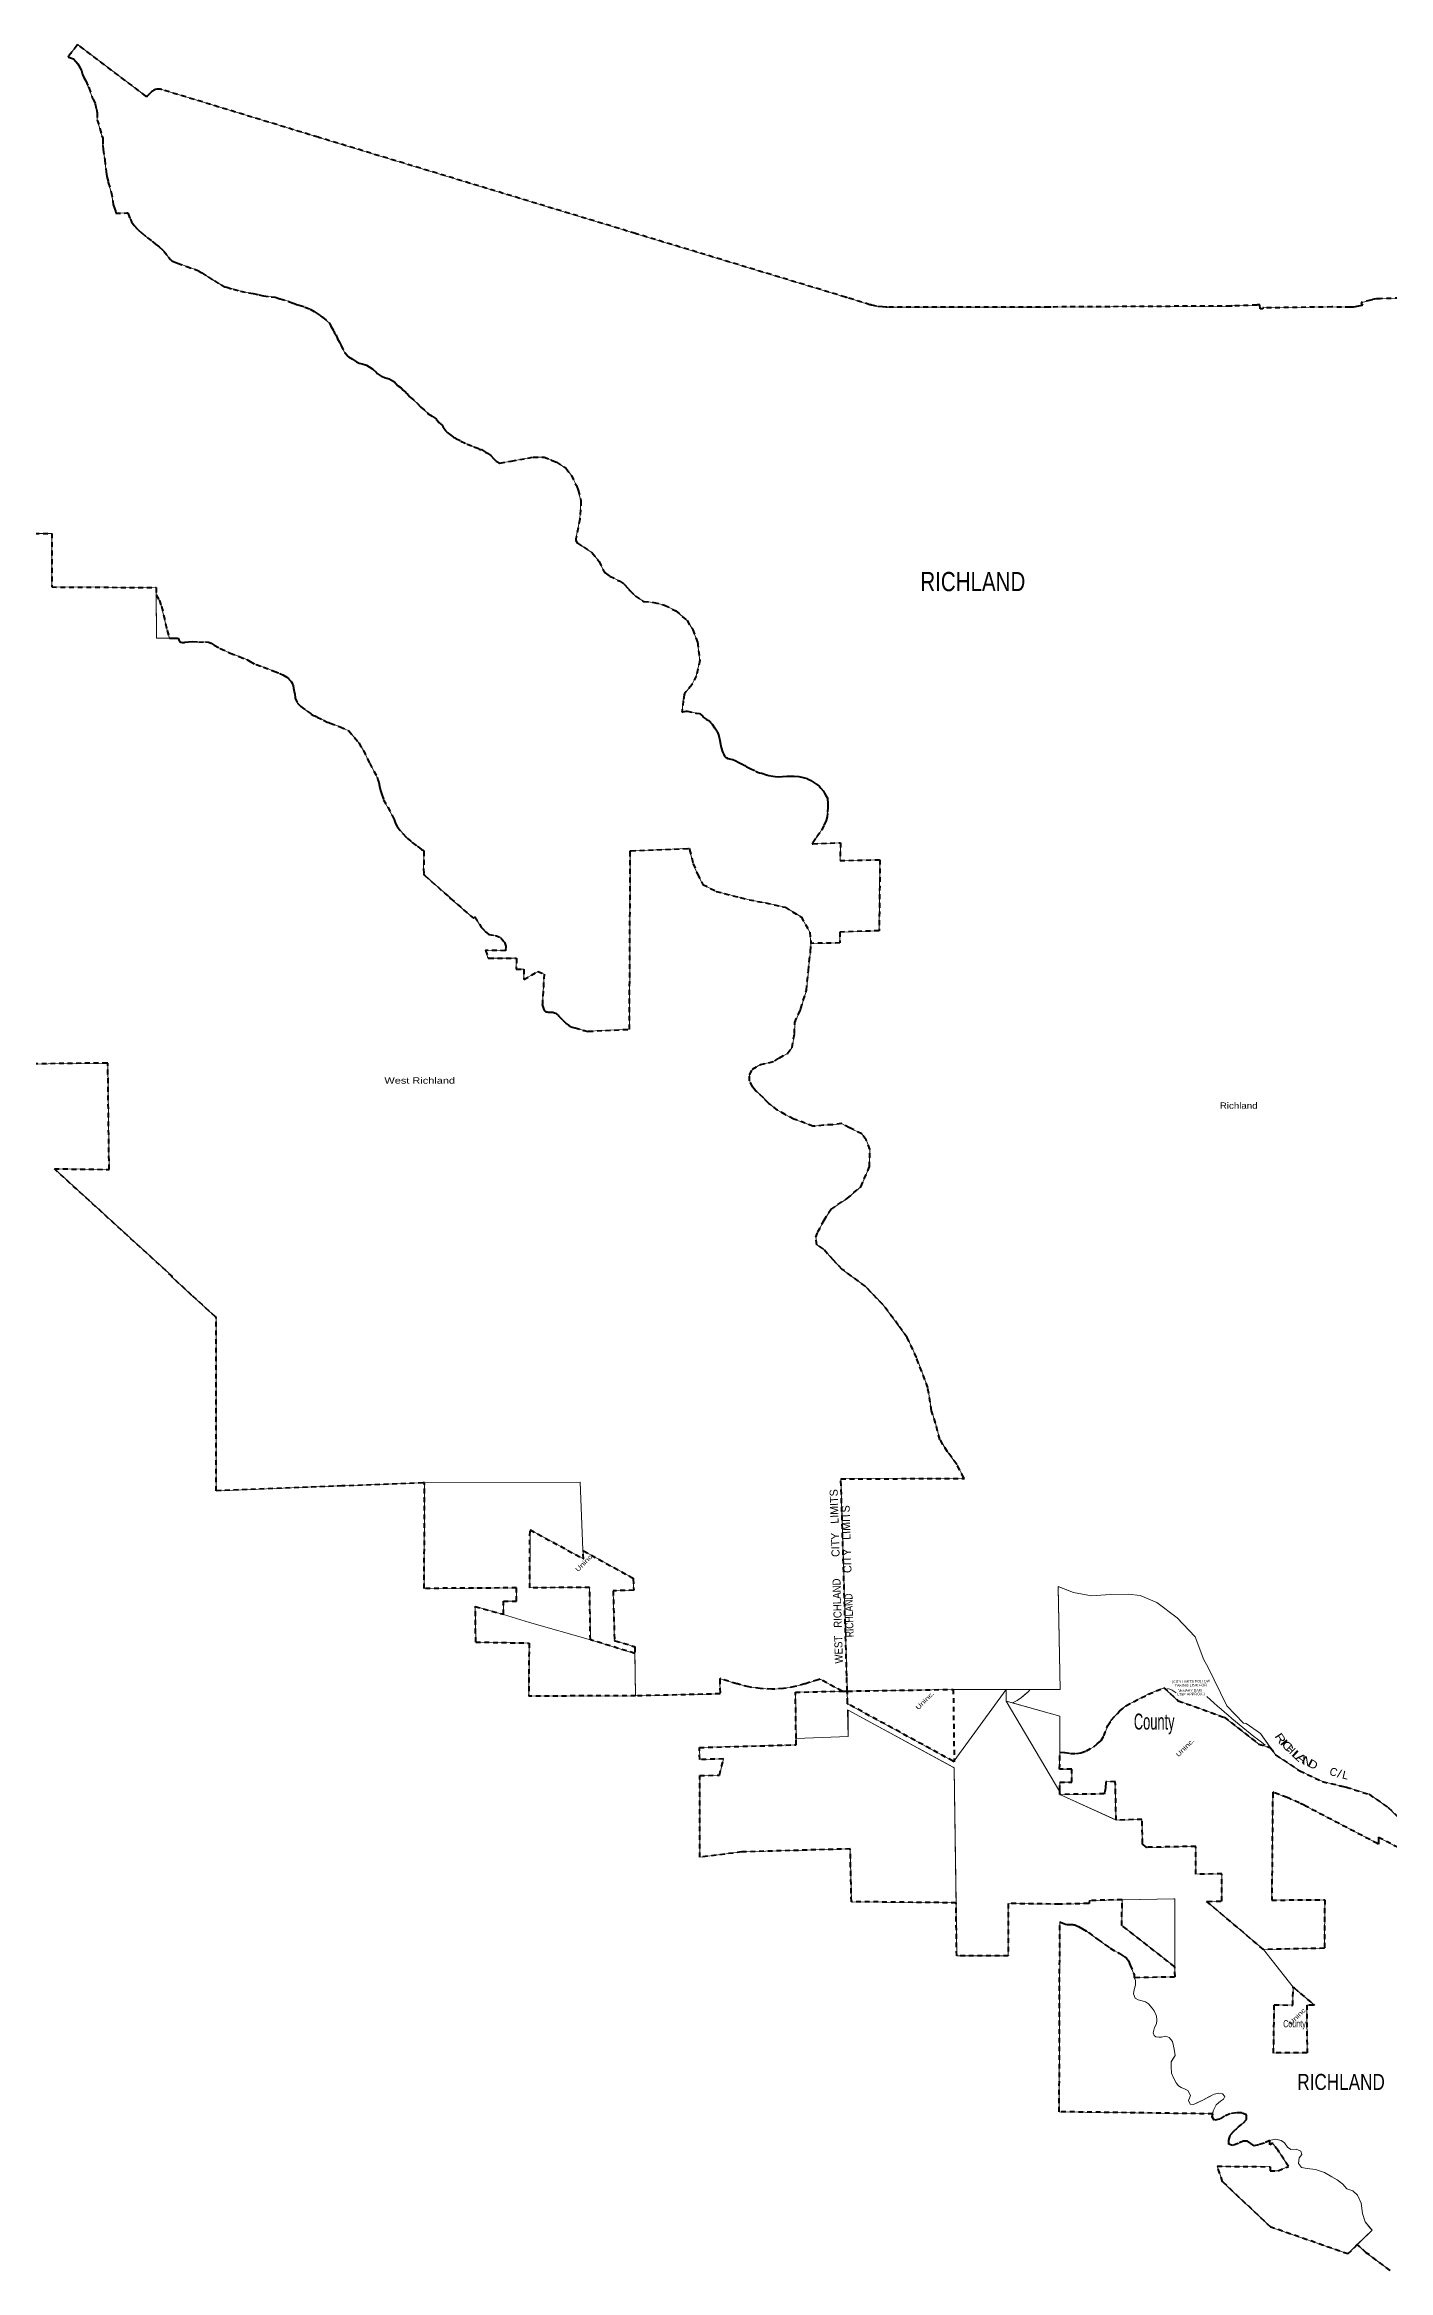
# Model space of a CAD drawing. Header units: feet. Extents: x -903180 to 1023491, y -707744 to 564635.
# Drawn here: x 404583 to 438178, y -465778 to -410133 of the extents above; entities that cross this region are included whole.
import ezdxf
from ezdxf.enums import TextEntityAlignment as Align

# ---------------------------------------------------------------- set-up
doc = ezdxf.new("R2010")
doc.units = ezdxf.units.FT
doc.header["$LTSCALE"] = 80
doc.linetypes.add('SHORT_DASHED', pattern=[2.7, 1.5, -1.2])
for name, color, linetype, lineweight in [('1', 7, 'Continuous', 13), ('13', 7, 'SHORT_DASHED', 40), ('58', 7, 'Continuous', 13), ('62', 7, 'Continuous', 13)]:
    doc.layers.add(name, color=color, linetype=linetype, lineweight=lineweight)
for name, color, linetype in [('14', 7, 'Continuous'), ('15', 7, 'Continuous'), ('36', 7, 'Continuous')]:
    doc.layers.add(name, color=color, linetype=linetype)

msp = doc.modelspace()

# ---------------------------------------------------------------- linework, layer by layer
at = {"layer": '1'}
for centre, radius, start, end in [((432547.65, -451708.44), 489.93, 48.94911, 77.89149), ((448730.12, -434811.64), 22448.74, 227.75417, 232.59944)]:
    msp.add_arc(centre, radius, start, end, dxfattribs=at)
at = {"layer": '13'}
for p, q in [((407826.45, -415568.45), (407907.46, -415597.65)), ((429733.93, -416695.18), (429713.93, -416695.29)), ((416251.25, -420544.92), (416660.18, -420472.8)), ((411307.58, -426903.32), (411335.94, -426916.95)), ((423236.12, -428420.29), (423324.41, -428424.49)), ((417734.15, -434679.5), (417773.06, -434696.4)), ((415362.16, -450067.88), (415350.38, -449183.34)), ((415362.16, -450067.88), (416695.93, -450094.22)), ((416695.93, -450094.22), (416685.23, -451418.25)), ((419356.76, -451414.34), (416685.23, -451418.25)), ((424724.45, -455238.48), (422013.26, -455315.07))]:
    msp.add_line(p, q, dxfattribs=at)
for points in [[(429713.93, -416695.29), (429693.93, -416695.29), (425649.35, -416695.45), (425629.35, -416695.45), (425609.35, -416694.94), (425531.8, -416692.95), (425382.61, -416676.18), (425255.99, -416648.3), (425236.33, -416643.98), (425215.99, -416637.65), (424645.48, -416460.38), (424625.3, -416454.11), (424605.48, -416448.1), (419397.16, -414869.65), (419375.52, -414863.09), (419357.16, -414857.52), (411461.38, -412461.35), (411441.38, -412456.3), (411421.38, -412450.21), (407516.35, -411260.89), (407496.9, -411254.97), (407476.35, -411250.83), (407465.81, -411248.85), (407439.26, -411246.7), (407412.64, -411247.33), (407386.23, -411250.74), (407360.32, -411256.9), (407335.19, -411265.73), (407311.13, -411277.14), (407288.39, -411291), (407282.77, -411295.29), (407265.79, -411308.26), (407242.77, -411331.28), (407155.27, -411418.78), (407136.4, -411437.65), (407115.27, -411421.68), (405428.46, -410146.9), (405409.79, -410132.8), (405395.33, -410151.79), (405185.33, -410427.57), (405171.66, -410445.52), (405190.1, -410452.09), (405254.28, -410474.99), (405304.51, -410488.9), (405366.99, -410557), (405411.37, -410613.08), (405474.01, -410725.35), (405504.32, -410779.48), (405530.81, -410879.79), (405577.32, -410972.03), (405617.73, -411044.2), (405674.48, -411186.59), (405690.63, -411210.64), (405786.01, -411483.45), (405796.11, -411499.48), (405848.73, -411613.78), (405881.35, -411746.2), (405895.75, -411838.53), (405902.47, -412021.23), (405967.5, -412229.87), (406018.38, -412414.44), (406038.69, -412476.64), (406036.79, -412506.75), (406037.38, -412659.36), (406047.78, -412753.69), (406086.91, -413014.61), (406122.17, -413311.68), (406138.69, -413432.11), (406173.29, -413558.51), (406177.39, -413580.58), (406248.56, -413821.32), (406293.59, -414050.1), (406297.93, -414134.41), (406340.5, -414244.72), (406356.74, -414292.87), (406361.63, -414348.88), (406640.02, -414343.66), (406661.31, -414343.26), (406669.86, -414363.28), (406728.34, -414500.3), (406758.65, -414565.67), (406823.34, -414661.14), (406927.7, -414764.84), (407019.46, -414848.28), (407154.16, -414962.73), (407281.91, -415055.27), (407291.03, -415067.34), (407355.83, -415124.95), (407415.57, -415166.87), (407451.24, -415187.1), (407565.38, -415300.52), (407684.05, -415447.35), (407729.89, -415505.16), (407768.77, -415536.63), (407826.45, -415568.45)], [(407907.46, -415597.65), (408138.35, -415681.23), (408330.86, -415749.51), (408443.71, -415794.72), (408518.69, -415837.58), (408676.71, -415940.76), (408682.25, -415948.11), (408830.98, -416041.8), (408997.63, -416143.07), (409086.58, -416187.24), (409138.3, -416202.58), (409308.89, -416252.23), (409480.99, -416302.55), (409683.85, -416340.59), (409799.31, -416354.7), (409938.83, -416389.68), (410054.68, -416415.92), (410246.52, -416436.91), (410351.88, -416450.06), (410476.42, -416492.6), (410675.86, -416552.42), (410707.39, -416563.58), (410830.89, -416610.51), (410881.58, -416632.07), (410949.62, -416648.88), (411092.44, -416695.33), (411222.62, -416752.5), (411320.91, -416803.52), (411372.48, -416841.39), (411485.04, -416917), (411521.84, -416948.3), (411529.63, -416949.17), (411707.29, -417095.37), (411740.24, -417176.81), (411816.61, -417299.97), (411835.04, -417345.14), (411871.44, -417401.9), (411908.04, -417486.68), (411957.43, -417576.15), (411968.88, -417608.89), (411996.52, -417653.48), (412083.73, -417831.52), (412095.07, -417839.22), (412180.98, -417937.34), (412279.66, -418001.06), (412383.29, -418061.56), (412449.02, -418096.63), (412526.75, -418118.88), (412627.52, -418150.82), (412697.15, -418187.91), (412788.11, -418244.34), (412872.41, -418326.19), (412896.88, -418354.7), (413002.38, -418424.52), (413077.94, -418458.95), (413194.96, -418489.37), (413260, -418519.4), (413328.4, -418563.56), (413403.36, -418657.94), (413495.77, -418715.02), (413545.94, -418770.7), (413611.03, -418833.91), (413613.73, -418842.88), (413664.53, -418883.46), (413717.15, -418941.23), (413723.31, -418948.16), (413897.78, -419101.06), (413988.03, -419199.66), (414157.8, -419336.01), (414172.21, -419363.81), (414288.96, -419434.83), (414301, -419441.81), (414371.05, -419488.81), (414436.33, -419577.99), (414521.67, -419644.23), (414548.88, -419696.72), (414639.55, -419823.62), (414706.83, -419877.19), (414810.6, -419956.05), (414841.02, -419963.18), (414862.88, -419984.42), (414992.58, -420044.19), (415149.55, -420124.7), (415315.8, -420189.51), (415413.32, -420221.81), (415475.03, -420253.33), (415502.55, -420257.92), (415606.13, -420325.52), (415640.53, -420340.4), (415658.61, -420349.1), (415738.76, -420407.4), (415814.46, -420489.33), (415876.74, -420548.17), (415968.07, -420594.65), (416251.25, -420544.92)], [(440191.3, -416418.58), (437966.45, -416487.39), (437945.67, -416488.03), (437926.45, -416488.16), (437874.65, -416490.99), (437816.42, -416500.35), (437779.48, -416510.34), (437770.01, -416512.9), (437739.48, -416520.66), (437514.89, -416577.74), (437495.07, -416582.77), (437504.76, -416602.82), (437518.59, -416631.45), (437528.38, -416651.69), (437508.26, -416656.8), (437428.84, -416676.99), (437388.49, -416685.62), (437304.3, -416696.88), (437219.39, -416699.28), (436761.8, -416693.66), (435054.77, -416716.8), (435035.42, -416717.06), (435035.63, -416737.07), (434967.71, -416738.25), (434962.06, -416643.39), (434926.55, -416643.88), (434907.53, -416644.14), (434886.55, -416644.95), (434272.71, -416668.74), (434254.11, -416669.46), (434232.71, -416669.58), (429733.93, -416695.18)], [(416660.18, -420472.8), (416799.66, -420444.88), (417072.57, -420449.75), (417236.06, -420512.8), (417256.06, -420520.51), (417276.06, -420527.71), (417383.88, -420572.8), (417620.36, -420730.26), (417756.32, -420910.38), (417878.34, -421159.06), (417924.95, -421272.72), (417992.33, -421545.12), (417965.21, -421999.27), (417864.11, -422487.99), (417861.66, -422533.9), (417907.49, -422598.22), (418066.35, -422696.55), (418273.43, -422838.1), (418445.02, -423057.17), (418544.96, -423265.69), (418601.36, -423342.28), (418715.6, -423422.83), (418962.19, -423545.59), (419082.58, -423630.9), (419189.57, -423747.68), (419216.73, -423777.32), (419226.18, -423787.68), (419352.18, -423925.72), (419560.86, -424058.16), (419815.18, -424078.83), (420082.23, -424144.1), (420361.9, -424289.61), (420646.57, -424534.1), (420787.03, -424762.09), (420907.37, -425075.57), (420963.43, -425534.27), (420871.68, -425918.69), (420763.73, -426142.8), (420594.39, -426336), (420578.79, -426361.02), (420573.27, -426389.13), (420548.38, -426535.65), (420519.92, -426793.21), (420517.74, -426812.9), (420535.16, -426810.84), (420619.5, -426800.82), (420645.56, -426800.18), (420875.38, -426844.55), (420951.97, -426858.67), (420998.8, -426885.58), (421031.65, -426914.85), (421050.46, -426944.47), (421122.01, -426996.84), (421142.2, -427002.35), (421146.58, -427016.28), (421185.07, -427031.36), (421199.62, -427051.06), (421219.88, -427058.58), (421222.19, -427070.55), (421273.74, -427125.43), (421332.13, -427212.24), (421338.3, -427218.09), (421409.28, -427326.65), (421437.54, -427412.21), (421466.58, -427527.84), (421479.02, -427621.81), (421495.15, -427703.67), (421532.1, -427815.08), (421561.38, -427881.96), (421584.35, -427918.54), (421615.13, -427954.02), (421624.2, -427958.51), (421665.75, -427979.06), (421786.53, -428004.67), (421861.38, -428037.94), (421925.65, -428072.99), (422018.84, -428120.77), (422050.99, -428139.9), (422086.34, -428159.03), (422132.94, -428186.14), (422157.27, -428199.7), (422185.97, -428213.2), (422221.3, -428229.11), (422361.73, -428299.82), (422369.83, -428303.67), (422404.46, -428321.48), (422455.85, -428337.34), (422515.1, -428350.84), (422601.86, -428379.16), (422731.98, -428416.55), (422845.89, -428430.58), (422929.31, -428436.7), (423027.94, -428434.6), (423136.16, -428424.74), (423236.12, -428420.29)], [(403467.19, -422358.5), (404767.27, -422353.47), (404765.7, -423693.69), (407372.52, -423707.87), (407374.46, -423889.85), (407454.25, -424027.35), (407509.53, -424184.81), (407649.18, -424779.29), (407710.11, -424974.09), (407795.26, -424972.79), (407893.87, -424970.58), (407920.57, -424970.29), (407929.38, -424990.36), (407951.22, -425040.14), (407963.29, -425046.13), (407963.32, -425056.17), (407967.74, -425061.8), (407992.95, -425072.49), (408021.77, -425079.88), (408049.77, -425082.68), (408070.23, -425084.07), (408089.77, -425076.84), (408097.86, -425073.85), (408178.09, -425061.57), (408284.43, -425055.24), (408437.02, -425070.86), (408609.59, -425066.34), (408669.82, -425074.21), (408677.86, -425074.18), (408750.2, -425100.08), (408824.65, -425150.05), (408977.48, -425231.93), (409224.76, -425345.66), (409449.88, -425435.36), (409636.8, -425509.11), (409721.26, -425555.04), (409872.09, -425634.92), (410056.96, -425696.63), (410316.22, -425794.27), (410468.96, -425852.04), (410539.35, -425892), (410635.88, -425943.92), (410686.23, -425987.95), (410690.26, -425993.96), (410746.68, -426054.04), (410772.93, -426096.12), (410799.29, -426166.31), (410805.38, -426202.08), (410809.55, -426226.52), (410836.12, -426354.93), (410848.23, -426472.95), (410905.29, -426599.68), (410989.9, -426683.77), (411148.9, -426800.5), (411248.25, -426868.36), (411249.75, -426869.29), (411284.75, -426890.97), (411289.75, -426893.68), (411307.58, -426903.32)], [(411335.94, -426916.95), (411372.05, -426933.98), (411395.69, -426945.04), (411553.51, -427024.42), (411651.81, -427072.04), (411685.87, -427080.91), (411707.64, -427086.57), (411725.87, -427093.81), (411975.66, -427192.93), (412188.65, -427288.07), (412442.42, -427589.75), (412553.76, -427783.88), (412711.06, -428103.46), (412895.43, -428449.05), (412917.98, -428517.62), (412938.8, -428577.61), (412959.73, -428671.93), (412982.69, -428780.93), (413015.52, -428883.7), (413059.77, -429012.17), (413267.59, -429389.44), (413292.94, -429438.95), (413326.8, -429508.32), (413359.29, -429601.79), (413401.49, -429682.98), (413536.37, -429858.13), (413646.13, -429970.22), (413776.78, -430080.78), (413915.82, -430183.6), (414004.52, -430254.64), (414041.3, -430271.99), (414061.29, -430286.1), (414061.25, -430300.54), (414060.2, -430737.68), (414066.04, -430870.65), (414066.92, -430890.66), (414086.92, -430908.21), (414694.55, -431441.55), (414714.55, -431459.1), (414734.55, -431476.66), (415302.27, -431974.96), (415339.11, -431938.82), (415497.9, -432194.02), (415599, -432303.82), (415691.31, -432383.75), (415854.41, -432407.72), (415990.16, -432460.47), (416083.29, -432572.48), (416111.98, -432674.06), (416104.1, -432785.58), (415608.02, -432775.46), (415666.58, -432952.51), (415673.2, -432972.51), (415693.29, -432972.58), (416379.65, -432974.92), (416374.71, -433248.46), (416566.92, -433251.21), (416565.61, -433503.51), (416912.01, -433305.28), (417072.08, -433368.88), (417027.08, -434117.91), (417025.7, -434140.97), (417031.71, -434157.91), (417066.64, -434256.39), (417070.92, -434267.82), (417076.37, -434278.73), (417082.93, -434289.02), (417084.91, -434291.72), (417105.52, -434302.27), (417127.1, -434310.6), (417149.44, -434316.62), (417172.28, -434320.28), (417195.37, -434321.54), (417209.2, -434320.84), (417228.6, -434319.06), (417249.2, -434318.19), (417250.41, -434318.14), (417260.48, -434318.78), (417280.6, -434320.72), (417300.48, -434326.06), (417306.42, -434327.65), (417331.49, -434337.28), (417355.42, -434349.48), (417377.94, -434364.11), (417394.62, -434377.63), (417418.62, -434400.65), (417434.44, -434416.62), (417539.43, -434522.59), (417560.16, -434543.51), (417579.25, -434561.35), (417625.04, -434604.15), (417677.22, -434643.57), (417698.03, -434659.09), (417717.22, -434669.93), (417734.15, -434679.5)], [(423324.41, -428424.49), (423434.5, -428433.31), (423543.45, -428452.1), (423644.33, -428484.14), (423656.42, -428487.89), (423771.8, -428543.72), (423792.2, -428561.36), (423897.88, -428633.42), (423958.96, -428680.32), (423985.8, -428719.89), (424055.54, -428798.7), (424078.5, -428844.38), (424109.88, -428909.95), (424151.19, -428971.3), (424152, -429011.41), (424163.26, -429073.37), (424161.78, -429199.81), (424152.89, -429356.48), (424146.56, -429440.88), (424122.32, -429531.66), (424118.51, -429541.77), (424059.52, -429664.4), (423962.11, -429839.92), (423854.87, -429990.58), (423784.22, -430096.09), (423771.41, -430115.22), (423790.83, -430114.43), (424477.99, -430086.32), (424471.54, -430530.59), (425467.42, -430512.64), (425444.8, -432286.48), (424466.63, -432318.81), (424464.39, -432591.45), (423741.36, -432602.02)], [(417773.06, -434696.4), (417806.55, -434706.94), (417840.53, -434715.87), (417846.55, -434717.55), (418041.61, -434772.02), (418067.15, -434779.16), (418081.61, -434782.8), (418138.03, -434797), (418157.56, -434801.92), (418178.03, -434800.92), (419204.23, -434750.47), (419225.37, -430306.25), (419225.44, -430292.05), (419245.47, -430287.2), (420678.84, -430233.41), (420699.35, -430232.64), (420704.71, -430252.66), (420800.68, -430610.83), (420904.26, -430873.48), (421039.88, -431129.6), (421374.08, -431301.62), (421984.08, -431459.83), (422195.95, -431510.4), (422606.8, -431592.34), (423094.72, -431699.66), (423499.73, -431942), (423712.76, -432319.73), (423741.36, -432602.02)], [(424648.85, -451293.46), (424637.08, -450910.5), (424490.37, -445988.33), (427553.05, -445979.25), (427575.98, -445979.18), (427565.18, -445959.19), (427387.21, -445629.77), (427155.16, -445309.86), (426961.65, -445002.65), (426857.57, -444592.48), (426753.86, -444284.96), (426662.02, -443707.97), (426377.12, -442952.06), (426144.44, -442452.55), (425925.26, -442145.42), (425538.58, -441633.62), (425100.75, -441173.31), (424521.95, -440751.99), (424303.04, -440521.83), (424045.46, -440240.5), (423891.14, -440138.41), (423864.8, -439946.07), (423915.67, -439817.59), (424068.57, -439521.98), (424234.4, -439251.97), (424643.99, -438981.1), (424989.33, -438684.8), (425205.67, -438183.69), (425216.96, -437747.45), (425119.64, -437514.72), (425010.32, -437363.29), (424701.87, -437210.42), (424509.07, -437108.48), (424278.23, -437134.94), (424060.17, -437148.55), (423790.85, -437175.15), (423598.13, -437098.86), (423315.52, -436997.22), (423097.01, -436882.53), (422907.62, -436773.64), (422714.96, -436624.9), (422688.29, -436604.31), (422675.64, -436591.21), (422553.99, -436465.31), (422349.76, -436270.25), (422281.64, -436191.03), (422209.38, -436040.09), (422206.89, -435885.02), (422278.14, -435751), (422479.32, -435633.98), (422680.75, -435586.74), (422835.66, -435539.67), (422951.69, -435461.73), (423145.17, -435360.24), (423268.68, -435204.72), (423329.48, -434855.59), (423336.27, -434584.18), (423420.87, -434390.04), (423473.94, -434274.64), (423480.37, -434260.67), (423488.15, -434234.64), (423628.04, -433772.65), (423677.66, -433291.36), (423696.08, -433060.35), (423733.67, -432803.62), (423741.36, -432602.02)], [(415350.38, -449183.34), (416054.8, -449372.92), (416052.95, -449046.07), (416382.96, -449044.15), (416384.05, -448714.14), (414073.98, -448727.62), (414082.68, -446087.52), (414062.45, -446087.6), (414042.68, -446088.36), (412058.67, -446164.5), (412038.67, -446165.72), (412018.67, -446166.49), (408876.53, -446287.23), (408876.25, -441978.43), (408876.25, -441959.35), (408855.25, -441940.06), (408259.84, -441393.31), (407779.7, -440952.41), (407759.39, -440933.76), (407779.7, -440933.47), (404828.04, -438238.87), (406197.61, -438253.45), (406165.06, -435613.27), (406164.81, -435593.27), (406144.72, -435593.5), (402456.67, -435636.37)], [(418227.68, -450013.54), (418209.48, -448703.49), (416714.05, -448712.21), (416718.83, -447261.2), (418053.23, -447989.99), (418037.42, -447781.49)], [(418037.42, -447781.49), (418055.76, -447791.52), (419279.33, -448461.1), (419299.54, -448472.15), (419300.25, -448492.04), (419310.32, -448773.94), (418796.27, -448787.87), (418828.98, -450009.5), (418829.53, -450029.94), (418849.52, -450035.98), (419314.6, -450176.42), (419335.38, -450182.7), (419335.72, -450202.46), (419338.31, -450351.3), (418227.68, -450013.54)], [(424519.14, -451296.12), (423967.88, -450996.46), (423922.09, -451009.56), (423626.72, -451102.74), (423604.32, -451109.8), (423586.72, -451114.6), (423338.21, -451182.32), (423052.61, -451229.39), (422763.65, -451246.35), (422474.5, -451233.01), (422188.33, -451189.52), (421928.27, -451121.58), (421907.96, -451116.28), (421888.27, -451110.33), (421481.66, -450987.54), (421462.44, -450981.74), (421462.77, -451001.5), (421468.75, -451363.05), (419356.76, -451414.34)], [(435053.72, -457753.95), (433652.01, -456567.79), (433632.57, -456551.34), (433652.01, -456550.95), (434013.64, -456543.79), (434011.88, -455861.52), (433358.79, -455872.08), (433361.54, -455176.27), (432150.01, -455199.91), (432128.93, -455200.32), (432110.01, -455184.22), (432050.28, -455133.39), (432031.24, -455117.19), (432030.74, -455096.37), (432016.38, -454501.17), (431371.5, -454521.32), (431356.39, -453861.33), (431349.63, -453557.38), (431113.3, -453559.97), (431111.56, -453614.05), (431107.07, -453670.72), (431101.58, -453713.97), (431094.17, -453763.56), (431086.31, -453800.87), (431077.9, -453839.02), (431071.3, -453864.49), (429964.3, -453876.77), (429963.44, -453815.51), (429963.16, -453795.51), (429963.16, -453775.51), (429961.51, -453570.58), (430260.13, -453573.96), (430259.1, -453241.96), (429958.09, -453242.39), (429963.34, -452818.46), (430087.66, -452826.75), (430226.33, -452853.43), (430379.52, -452853.43), (430489.8, -452835.04), (430625.37, -452787.85), (430812.17, -452685.9), (430898.86, -452616.51), (430995.33, -452532.03), (431065.78, -452416.66), (431163.95, -452152.62), (431249.21, -452019.91), (431451.22, -451798.6), (431612.13, -451660.81), (432175.07, -451374.04), (432564.38, -451209.06), (432923.99, -451536.18), (434072.29, -451949.18), (434938.63, -452619.79), (435232.06, -452708.46), (435362.87, -452893.29), (435959.23, -453286.8), (436527.39, -453557.82), (436970.94, -453659.22), (436990.94, -453663.8), (437010.94, -453668.37), (437126.14, -453694.7), (437691.22, -453874.48), (438173.01, -454201.68), (438524.01, -454549.03)], [(422013.26, -455315.07), (420962.28, -455447.61), (420962.34, -453406.96), (421455.68, -453393.02), (421555.08, -452990.06), (420961.65, -453006.82), (420955.99, -452703.88), (423373.8, -452636.5), (423370.05, -452475.4), (423355.32, -451321.56), (424519.14, -451296.12)], [(424519.14, -451296.12), (424620.83, -451293.9), (424648.85, -451293.46)], [(438422.42, -455207.98), (437947.08, -454959.69), (437927.08, -454949.24), (437927.09, -454970.82), (437927.15, -455096.94), (437927.16, -455118.52), (437904.13, -455106.49), (436126.72, -454178.04), (436106.72, -454167.54), (436086.72, -454157.08), (435946.76, -454083.9), (435683.46, -453973.1), (435666.35, -453965.9), (435643.46, -453957.18), (435302.95, -453827.38), (435284.52, -453820.36), (435284.34, -453839.76), (435260.23, -456520.22), (436583.89, -456508.64)], [(438220.2, -465777.8), (437623.86, -465332.49), (437399.5, -465132.14), (437164.44, -465364.36), (435234.07, -464691.71), (434032.15, -463559.36), (433897.95, -463170.82), (435219.63, -463185.28), (435219, -463286.58), (435418.94, -463284.69), (435676.47, -463180.21), (435420.84, -462782.6), (435276.86, -462596.07), (435216.15, -462634.46), (435214.4, -462531.64), (435067.64, -462593.75), (434931.12, -462640.08), (434820.45, -462657.91), (434737.1, -462601.1), (434651.71, -462542.31), (434556.99, -462543.84), (434416.58, -462602.27), (434278.06, -462650.64), (434191.01, -462619.96), (434187.77, -462519.73), (434230.49, -462386.66), (434312.09, -462299.09), (434421.69, -462195.03), (434557.46, -462086.53), (434629, -462001.13), (434627.63, -461888.84), (434516.16, -461840.5), (434374.97, -461834.76), (434216.08, -461865.4), (434071.64, -461923.91), (433957.58, -461993.94), (433822.84, -462020.19), (433773.48, -461940.75), (433786.89, -461863.02), (429948.28, -461810.01), (429961.57, -457064.39), (429995.38, -457078.89), (430064.22, -457104.68), (430108.1, -457119.18), (430144.5, -457127.74), (430197.47, -457129.65), (430217.41, -457131.06), (430250.42, -457130.66), (430296.31, -457132.67), (430308.39, -457135.09), (430315.23, -457135.49), (430338.98, -457140.73), (430366.36, -457150), (430430.77, -457182.59), (430526.19, -457235.41), (430682.52, -457330.89), (430914.99, -457500.53), (431221.76, -457724.52), (431453.01, -457856.05), (431568.74, -457927.15), (431627.62, -457969.82), (431678.37, -458036.86), (431724.57, -458141.48), (431822.44, -458386.31), (431825.08, -458450.23), (431845.78, -458449.89), (432847.1, -458433.6), (432835.21, -458183.36), (431511.48, -457149.83), (431519.42, -456508.9), (430700.52, -456529.05), (430699.69, -456585.19), (430699.39, -456605.17), (430678.16, -456605.53), (429962.25, -456617.81), (429949.39, -456619.04), (428667.57, -456605.49), (428672.62, -457910.3), (427384.26, -457915.26), (427367.95, -456587.79), (424751.37, -456558.21), (424724.45, -455238.48)], [(436583.89, -456508.64), (436574.79, -457723.56), (435053.72, -457753.95)]]:
    msp.add_lwpolyline(points, dxfattribs=at)
for points in [[(424648.85, -451293.46), (424660.83, -451294.03), (427298.44, -451252.56), (427321.43, -453037), (427321.73, -453060.26), (427295.73, -453046.11), (424672.32, -451617.66), (424658.6, -451610.19), (424657.88, -451586.77)], [(436141.29, -459145.8), (436141.36, -460336.27), (435306.32, -460341.49), (435323.89, -459135.76), (435783.17, -459145.58), (435796.66, -458720.06), (435797.37, -458697.64), (435817.29, -458714.49), (436306.39, -459128.36), (436325.9, -459144.87), (436306.39, -459144.97)]]:
    msp.add_lwpolyline(points, close=True, dxfattribs=at)
at = {"layer": '58'}
for points in [[(440191.3, -416418.58), (437966.45, -416487.39), (437945.67, -416488.03), (437926.45, -416488.16), (437874.65, -416490.99), (437816.42, -416500.35), (437779.48, -416510.34), (437770.01, -416512.9), (437739.48, -416520.66), (437514.89, -416577.74), (437495.07, -416582.77), (437504.76, -416602.82), (437518.59, -416631.45), (437528.38, -416651.69), (437508.26, -416656.8), (437428.84, -416676.99), (437388.49, -416685.62), (437304.3, -416696.88), (437219.39, -416699.28), (436761.8, -416693.66), (435054.77, -416716.8), (435035.42, -416717.06), (435035.63, -416737.07), (434967.71, -416738.25), (434962.06, -416643.39), (434926.55, -416643.88), (434907.53, -416644.14), (434886.55, -416644.95), (434272.71, -416668.74), (434254.11, -416669.46), (434232.71, -416669.58), (429733.93, -416695.18), (429713.93, -416695.29), (429693.93, -416695.29), (425649.35, -416695.45), (425629.35, -416695.45), (425609.35, -416694.94), (425531.8, -416692.95), (425382.61, -416676.18), (425255.99, -416648.3), (425236.33, -416643.98), (425215.99, -416637.65), (424645.48, -416460.38), (424625.3, -416454.11), (424605.48, -416448.1), (419397.16, -414869.65), (419375.52, -414863.09), (419357.16, -414857.52), (411461.38, -412461.35), (411441.38, -412456.3), (411421.38, -412450.21), (407516.35, -411260.89), (407496.9, -411254.97), (407476.35, -411250.83), (407465.81, -411248.85), (407439.26, -411246.7), (407412.64, -411247.33), (407386.23, -411250.74), (407360.32, -411256.9), (407335.19, -411265.73), (407311.13, -411277.14), (407288.39, -411291), (407282.77, -411295.29), (407265.79, -411308.26), (407242.77, -411331.28), (407155.27, -411418.78), (407136.4, -411437.65), (407115.27, -411421.68), (405428.46, -410146.9), (405409.79, -410132.8), (405395.33, -410151.79), (405185.33, -410427.57), (405171.66, -410445.52), (405190.1, -410452.09), (405254.28, -410474.99), (405304.51, -410488.9)], [(405304.51, -410488.9), (405366.99, -410557), (405411.37, -410613.08), (405474.01, -410725.35), (405504.32, -410779.48), (405530.81, -410879.79), (405577.32, -410972.03), (405617.73, -411044.2), (405674.48, -411186.59), (405690.63, -411210.64), (405786.01, -411483.45), (405796.11, -411499.48), (405848.73, -411613.78), (405881.35, -411746.2), (405895.75, -411838.53), (405902.47, -412021.23), (405967.5, -412229.87), (406018.38, -412414.44), (406038.69, -412476.64), (406036.79, -412506.75), (406037.38, -412659.36), (406047.78, -412753.69), (406086.91, -413014.61), (406122.17, -413311.68), (406138.69, -413432.11), (406173.29, -413558.51), (406177.39, -413580.58), (406248.56, -413821.32), (406293.59, -414050.1), (406297.93, -414134.41), (406340.5, -414244.72), (406356.74, -414292.87), (406361.63, -414348.88), (406640.02, -414343.66), (406661.31, -414343.26), (406669.86, -414363.28), (406728.34, -414500.3), (406758.65, -414565.67), (406823.34, -414661.14), (406927.7, -414764.84), (407019.46, -414848.28), (407154.16, -414962.73), (407281.91, -415055.27), (407291.03, -415067.34), (407355.83, -415124.95), (407415.57, -415166.87), (407451.24, -415187.1), (407565.38, -415300.52), (407684.05, -415447.35), (407729.89, -415505.16), (407768.77, -415536.63), (407826.45, -415568.45), (407907.46, -415597.65), (408138.35, -415681.23), (408330.86, -415749.51), (408443.71, -415794.72), (408518.69, -415837.58), (408676.71, -415940.76), (408682.25, -415948.11), (408830.98, -416041.8), (408997.63, -416143.07), (409086.58, -416187.24), (409138.3, -416202.58), (409308.89, -416252.23), (409480.99, -416302.55), (409683.85, -416340.59), (409799.31, -416354.7), (409938.83, -416389.68), (410054.68, -416415.92), (410246.52, -416436.91), (410351.88, -416450.06), (410476.42, -416492.6), (410675.86, -416552.42), (410707.39, -416563.58), (410830.89, -416610.51), (410881.58, -416632.07), (410949.62, -416648.88), (411092.44, -416695.33), (411222.62, -416752.5), (411320.91, -416803.52), (411372.48, -416841.39), (411485.04, -416917), (411521.84, -416948.3), (411529.63, -416949.17), (411707.29, -417095.37), (411740.24, -417176.81), (411816.61, -417299.97), (411835.04, -417345.14), (411871.44, -417401.9), (411908.04, -417486.68), (411957.43, -417576.15), (411968.88, -417608.89), (411996.52, -417653.48), (412083.73, -417831.52), (412095.07, -417839.22), (412180.98, -417937.34), (412279.66, -418001.06), (412383.29, -418061.56), (412449.02, -418096.63), (412526.75, -418118.88), (412627.52, -418150.82)], [(412627.52, -418150.82), (412697.15, -418187.91), (412788.11, -418244.34), (412872.41, -418326.19), (412896.88, -418354.7), (413002.38, -418424.52), (413077.94, -418458.95), (413194.96, -418489.37), (413260, -418519.4), (413328.4, -418563.56), (413403.36, -418657.94), (413495.77, -418715.02), (413545.94, -418770.7), (413611.03, -418833.91), (413613.73, -418842.88), (413664.53, -418883.46), (413717.15, -418941.23), (413723.31, -418948.16), (413897.78, -419101.06), (413988.03, -419199.66), (414157.8, -419336.01), (414172.21, -419363.81), (414288.96, -419434.83), (414301, -419441.81), (414371.05, -419488.81), (414436.33, -419577.99), (414521.67, -419644.23), (414548.88, -419696.72), (414639.55, -419823.62), (414706.83, -419877.19), (414810.6, -419956.05), (414841.02, -419963.18), (414862.88, -419984.42), (414992.58, -420044.19), (415149.55, -420124.7), (415315.8, -420189.51), (415413.32, -420221.81), (415475.03, -420253.33), (415502.55, -420257.92), (415606.13, -420325.52), (415640.53, -420340.4), (415658.61, -420349.1), (415738.76, -420407.4), (415814.46, -420489.33), (415876.74, -420548.17), (415968.07, -420594.65), (416251.25, -420544.92), (416660.18, -420472.8), (416799.66, -420444.88), (417072.57, -420449.75), (417236.06, -420512.8), (417256.06, -420520.51), (417276.06, -420527.71), (417383.88, -420572.8), (417620.36, -420730.26), (417756.32, -420910.38), (417878.34, -421159.06), (417924.95, -421272.72), (417992.33, -421545.12), (417965.21, -421999.27), (417864.11, -422487.99), (417861.66, -422533.9), (417907.49, -422598.22), (418066.35, -422696.55), (418273.43, -422838.1), (418445.02, -423057.17), (418544.96, -423265.69), (418601.36, -423342.28), (418715.6, -423422.83), (418962.19, -423545.59), (419082.58, -423630.9), (419189.57, -423747.68), (419216.73, -423777.32), (419226.18, -423787.68), (419352.18, -423925.72), (419560.86, -424058.16), (419815.18, -424078.83), (420082.23, -424144.1), (420361.9, -424289.61), (420646.57, -424534.1), (420787.03, -424762.09), (420907.37, -425075.57), (420963.43, -425534.27), (420871.68, -425918.69), (420763.73, -426142.8), (420594.39, -426336), (420578.79, -426361.02), (420573.27, -426389.13), (420548.38, -426535.65), (420519.92, -426793.21), (420517.74, -426812.9), (420535.16, -426810.84), (420619.5, -426800.82), (420645.56, -426800.18), (420875.38, -426844.55), (420951.97, -426858.67), (420998.8, -426885.58), (421031.65, -426914.85), (421050.46, -426944.47), (421122.01, -426996.84), (421142.2, -427002.35)], [(413326.8, -429508.32), (413292.94, -429438.95), (413267.59, -429389.44), (413059.77, -429012.17), (413015.52, -428883.7), (412982.69, -428780.93), (412959.73, -428671.93), (412938.8, -428577.61), (412917.98, -428517.62), (412895.43, -428449.05), (412711.06, -428103.46), (412553.76, -427783.88), (412442.42, -427589.75), (412188.65, -427288.07), (411975.66, -427192.93), (411725.87, -427093.81), (411707.64, -427086.57), (411685.87, -427080.91), (411651.81, -427072.04), (411553.51, -427024.42), (411395.69, -426945.04), (411372.05, -426933.98), (411335.94, -426916.95), (411307.58, -426903.32), (411289.75, -426893.68), (411284.75, -426890.97), (411249.75, -426869.29), (411248.25, -426868.36), (411148.9, -426800.5), (410989.9, -426683.77), (410905.29, -426599.68), (410848.23, -426472.95), (410836.12, -426354.93), (410809.55, -426226.52), (410805.38, -426202.08), (410799.29, -426166.31), (410772.93, -426096.12), (410746.68, -426054.04), (410690.26, -425993.96), (410686.23, -425987.95), (410635.88, -425943.92), (410539.35, -425892), (410468.96, -425852.04), (410316.22, -425794.27), (410056.96, -425696.63), (409872.09, -425634.92), (409721.26, -425555.04), (409636.8, -425509.11), (409449.88, -425435.36), (409224.76, -425345.66), (408977.48, -425231.93), (408824.65, -425150.05), (408750.2, -425100.08), (408677.86, -425074.18), (408669.82, -425074.21), (408609.59, -425066.34), (408437.02, -425070.86), (408284.43, -425055.24), (408178.09, -425061.57), (408097.86, -425073.85), (408089.77, -425076.84), (408070.23, -425084.07), (408049.77, -425082.68), (408021.77, -425079.88), (407992.95, -425072.49), (407967.74, -425061.8), (407963.32, -425056.17), (407963.29, -425046.13), (407951.22, -425040.14), (407929.38, -424990.36), (407920.57, -424970.29), (407893.87, -424970.58), (407380.97, -424976.15), (407372.52, -423707.87), (404765.7, -423693.69), (404767.27, -422353.47), (403467.19, -422358.5)], [(421142.2, -427002.35), (421146.58, -427016.28), (421185.07, -427031.36), (421199.62, -427051.06), (421219.88, -427058.58), (421222.19, -427070.55), (421273.74, -427125.43), (421332.13, -427212.24), (421338.3, -427218.09), (421409.28, -427326.65), (421437.54, -427412.21), (421466.58, -427527.84), (421479.02, -427621.81), (421495.15, -427703.67), (421532.1, -427815.08), (421561.38, -427881.96), (421584.35, -427918.54), (421615.13, -427954.02), (421624.2, -427958.51), (421665.75, -427979.06), (421786.53, -428004.67), (421861.38, -428037.94), (421925.65, -428072.99), (422018.84, -428120.77), (422050.99, -428139.9), (422086.34, -428159.03), (422132.94, -428186.14), (422157.27, -428199.7), (422185.97, -428213.2), (422221.3, -428229.11), (422361.73, -428299.82), (422369.83, -428303.67), (422404.46, -428321.48), (422455.85, -428337.34), (422515.1, -428350.84), (422601.86, -428379.16), (422731.98, -428416.55), (422845.89, -428430.58), (422929.31, -428436.7), (423027.94, -428434.6), (423136.16, -428424.74), (423236.12, -428420.29), (423324.41, -428424.49), (423434.5, -428433.31), (423543.45, -428452.1), (423644.33, -428484.14), (423656.42, -428487.89), (423771.8, -428543.72), (423792.2, -428561.36), (423897.88, -428633.42), (423958.96, -428680.32), (423985.8, -428719.89), (424055.54, -428798.7), (424078.5, -428844.38), (424109.88, -428909.95), (424151.19, -428971.3), (424152, -429011.41), (424163.26, -429073.37), (424161.78, -429199.81), (424152.89, -429356.48), (424146.56, -429440.88), (424122.32, -429531.66), (424118.51, -429541.77), (424059.52, -429664.4), (423962.11, -429839.92), (423854.87, -429990.58), (423784.22, -430096.09), (423771.41, -430115.22), (423790.83, -430114.43), (424477.99, -430086.32), (424471.54, -430530.59), (425467.42, -430512.64), (425444.8, -432286.48), (424466.63, -432318.81), (424464.39, -432591.45), (423741.36, -432602.02), (423733.67, -432803.62), (423696.08, -433060.35), (423677.66, -433291.36), (423628.04, -433772.65), (423488.15, -434234.64), (423480.37, -434260.67), (423473.94, -434274.64), (423420.87, -434390.04), (423336.27, -434584.18), (423329.48, -434855.59), (423268.68, -435204.72), (423145.17, -435360.24), (422951.69, -435461.73), (422835.66, -435539.67), (422680.75, -435586.74), (422479.32, -435633.98), (422278.14, -435751), (422206.89, -435885.02), (422209.38, -436040.09), (422281.64, -436191.03), (422349.76, -436270.25), (422553.99, -436465.31), (422675.64, -436591.21), (422688.29, -436604.31), (422714.96, -436624.9)], [(423741.36, -432602.02), (423712.76, -432319.73), (423499.73, -431942), (423094.72, -431699.66), (422606.8, -431592.34), (422195.95, -431510.4), (421984.08, -431459.83), (421374.08, -431301.62), (421039.88, -431129.6), (420904.26, -430873.48), (420800.68, -430610.83), (420704.71, -430252.66), (420699.35, -430232.64), (420678.84, -430233.41), (419245.47, -430287.2), (419225.44, -430292.05), (419225.37, -430306.25), (419204.23, -434750.47), (418178.03, -434800.92), (418157.56, -434801.92), (418138.03, -434797), (418081.61, -434782.8), (418067.15, -434779.16), (418041.61, -434772.02), (417846.55, -434717.55), (417840.53, -434715.87), (417806.55, -434706.94), (417773.06, -434696.4), (417734.15, -434679.5), (417717.22, -434669.93), (417698.03, -434659.09), (417677.22, -434643.57), (417625.04, -434604.15), (417579.25, -434561.35), (417560.16, -434543.51), (417539.43, -434522.59), (417434.44, -434416.62), (417418.62, -434400.65), (417394.62, -434377.63), (417377.94, -434364.11), (417355.42, -434349.48), (417331.49, -434337.28), (417306.42, -434327.65), (417300.48, -434326.06), (417280.6, -434320.72), (417260.48, -434318.78), (417250.41, -434318.14), (417249.2, -434318.19), (417228.6, -434319.06), (417209.2, -434320.84), (417195.37, -434321.54), (417172.28, -434320.28), (417149.44, -434316.62), (417127.1, -434310.6), (417105.52, -434302.27), (417084.91, -434291.72), (417082.93, -434289.02), (417076.37, -434278.73), (417070.92, -434267.82), (417066.64, -434256.39), (417031.71, -434157.91), (417025.7, -434140.97), (417027.08, -434117.91), (417072.08, -433368.88), (416912.01, -433305.28), (416565.61, -433503.51), (416566.92, -433251.21), (416374.71, -433248.46), (416379.65, -432974.92), (415693.29, -432972.58), (415673.2, -432972.51), (415666.58, -432952.51), (415608.02, -432775.46), (416104.1, -432785.58), (416111.98, -432674.06), (416083.29, -432572.48), (415990.16, -432460.47), (415854.41, -432407.72), (415691.31, -432383.75), (415599, -432303.82), (415497.9, -432194.02), (415339.11, -431938.82), (415302.27, -431974.96), (414734.55, -431476.66), (414714.55, -431459.1), (414694.55, -431441.55), (414086.92, -430908.21), (414066.92, -430890.66), (414066.04, -430870.65), (414060.2, -430737.68), (414061.25, -430300.54), (414061.29, -430286.1), (414041.3, -430271.99), (414004.52, -430254.64), (413915.82, -430183.6), (413776.78, -430080.78), (413646.13, -429970.22), (413536.37, -429858.13), (413401.49, -429682.98), (413359.29, -429601.79), (413326.8, -429508.32)], [(426961.65, -445002.65), (426857.57, -444592.48), (426753.86, -444284.96), (426662.02, -443707.97), (426377.12, -442952.06), (426144.44, -442452.55), (425925.26, -442145.42), (425538.58, -441633.62), (425100.75, -441173.31), (424521.95, -440751.99), (424303.04, -440521.83), (424045.46, -440240.5), (423891.14, -440138.41), (423864.8, -439946.07), (423915.67, -439817.59), (424068.57, -439521.98), (424234.4, -439251.97), (424643.99, -438981.1), (424989.33, -438684.8), (425205.67, -438183.69), (425216.96, -437747.45), (425119.64, -437514.72), (425010.32, -437363.29), (424701.87, -437210.42), (424509.07, -437108.48), (424278.23, -437134.94), (424060.17, -437148.55), (423790.85, -437175.15), (423598.13, -437098.86), (423315.52, -436997.22), (423097.01, -436882.53), (422907.62, -436773.64), (422714.96, -436624.9), (422688.29, -436604.31), (422675.64, -436591.21), (422553.99, -436465.31), (422349.76, -436270.25), (422281.64, -436191.03), (422209.38, -436040.09), (422206.89, -435885.02), (422278.14, -435751), (422479.32, -435633.98), (422680.75, -435586.74), (422835.66, -435539.67), (422951.69, -435461.73), (423145.17, -435360.24), (423268.68, -435204.72), (423329.48, -434855.59), (423336.27, -434584.18), (423420.87, -434390.04), (423473.94, -434274.64), (423480.37, -434260.67), (423488.15, -434234.64), (423628.04, -433772.65), (423677.66, -433291.36), (423696.08, -433060.35), (423733.67, -432803.62), (423741.36, -432602.02)], [(402456.67, -435636.37), (406144.72, -435593.5), (406164.81, -435593.27), (406165.06, -435613.27), (406197.61, -438253.45), (404828.04, -438238.87), (407779.7, -440933.47), (407759.39, -440933.76), (407779.7, -440952.41), (408259.84, -441393.31), (408855.25, -441940.06), (408876.25, -441959.35), (408876.25, -441978.43), (408876.53, -446287.23), (412018.67, -446166.49), (412038.67, -446165.72), (412058.67, -446164.5), (414042.68, -446088.36), (414062.45, -446087.6), (414082.68, -446087.52), (417972.65, -446072.44), (418035.84, -447760.58), (418036.61, -447781.04), (418055.76, -447791.52), (419279.33, -448461.1), (419299.54, -448472.15), (419300.25, -448492.04), (419310.32, -448773.94), (418796.27, -448787.87), (418828.98, -450009.5), (418829.53, -450029.94), (418849.52, -450035.98), (419314.6, -450176.42), (419335.38, -450182.7), (419335.72, -450202.46), (419356.76, -451414.34), (421468.75, -451363.05), (421462.77, -451001.5), (421462.44, -450981.74), (421481.66, -450987.54), (421888.27, -451110.33), (421907.96, -451116.28), (421928.27, -451121.58), (422188.33, -451189.52), (422474.5, -451233.01), (422763.65, -451246.35), (423052.61, -451229.39), (423338.21, -451182.32), (423586.72, -451114.6), (423604.32, -451109.8), (423626.72, -451102.74), (423967.88, -450996.46), (424519.14, -451296.12), (424646.98, -451291.77), (424637.08, -450910.5), (424490.37, -445988.33), (427553.05, -445979.25), (427575.98, -445979.18), (427565.18, -445959.19), (427387.21, -445629.77), (427155.16, -445309.86), (426961.65, -445002.65)], [(422714.96, -436624.9), (422907.62, -436773.64), (423097.01, -436882.53), (423315.52, -436997.22), (423598.13, -437098.86), (423790.85, -437175.15), (424060.17, -437148.55), (424278.23, -437134.94), (424509.07, -437108.48), (424701.87, -437210.42), (425010.32, -437363.29), (425119.64, -437514.72), (425216.96, -437747.45), (425205.67, -438183.69), (424989.33, -438684.8), (424643.99, -438981.1), (424234.4, -439251.97), (424068.57, -439521.98), (423915.67, -439817.59), (423864.8, -439946.07), (423891.14, -440138.41), (424045.46, -440240.5), (424303.04, -440521.83), (424521.95, -440751.99), (425100.75, -441173.31), (425538.58, -441633.62), (425925.26, -442145.42), (426144.44, -442452.55), (426377.12, -442952.06), (426662.02, -443707.97), (426753.86, -444284.96), (426857.57, -444592.48), (426961.65, -445002.65), (427155.16, -445309.86), (427387.21, -445629.77), (427565.18, -445959.19), (427575.98, -445979.18), (427553.05, -445979.25), (424490.37, -445988.33), (424637.08, -450910.5), (424648.87, -451294.22), (427298.44, -451252.56), (428620.99, -451251.17), (429967.69, -451253.75), (429921.62, -448708.18), (429921.14, -448681.63), (429941.26, -448689.56), (430300.87, -448831.21), (430753.43, -448910.46), (431222.92, -448876.1), (431675.18, -448868.75), (431971.46, -448908.22), (432386.84, -449078.02), (432893.56, -449462.97), (433345.69, -449935.88), (433559.74, -450512.14), (433663.33, -450686.68), (434134.22, -451658.49), (434552.59, -452098.4), (434619.64, -452106.34), (434979.2, -452353.76), (435362.87, -452893.29), (435959.23, -453286.8), (436527.39, -453557.82), (436970.94, -453659.22), (436990.94, -453663.8), (437010.94, -453668.37), (437126.14, -453694.7), (437691.22, -453874.48), (438173.01, -454201.68), (438524.01, -454549.03)], [(435643.46, -453957.18), (435302.95, -453827.38), (435284.52, -453820.36), (435284.34, -453839.76), (435260.23, -456520.22), (436583.89, -456508.64), (436574.79, -457723.56), (435053.72, -457753.95), (435797.37, -458697.64), (436325.9, -459144.87), (436141.29, -459145.8), (436141.36, -460336.27), (435306.32, -460341.49), (435323.89, -459135.76), (435783.17, -459145.58), (435796.66, -458720.06), (435797.37, -458697.64), (435053.72, -457753.95), (433652.01, -456567.79), (433632.57, -456551.34), (433652.01, -456550.95), (434013.64, -456543.79), (434011.88, -455861.52), (433358.79, -455872.08), (433361.54, -455176.27), (432150.01, -455199.91), (432128.93, -455200.32), (432110.01, -455184.22), (432050.28, -455133.39), (432031.24, -455117.19), (432030.74, -455096.37), (432016.38, -454501.17), (431371.5, -454521.32), (429964.3, -453876.77), (429963.44, -453815.51), (428622.59, -451546.01), (428620.99, -451251.17), (427321.43, -453037), (427321.73, -453060.26), (427295.73, -453046.11), (424672.32, -451617.66), (424658.6, -451610.19), (424657.88, -451586.77), (424648.85, -451293.29), (423355.32, -451321.56), (423370.05, -452475.4), (424669.79, -452431.54), (424658.15, -451781.7), (424657.85, -451764.4), (424672.87, -451772.54), (427300.33, -453196.99), (427323.65, -453209.63), (427323.89, -453227.83), (427331.7, -453834.21), (427331.96, -453854.21), (427332.21, -453874.21), (427384.26, -457915.26), (428672.62, -457910.3), (428667.57, -456605.49), (429949.39, -456619.04), (429962.25, -456617.81), (430678.16, -456605.53), (430699.39, -456605.17), (430699.69, -456585.19), (430700.52, -456529.05), (432816.18, -456489.65), (432840.32, -456489.2), (432840.39, -456509.28), (432835.21, -458183.36), (432847.1, -458433.6), (431845.78, -458449.89), (431825.08, -458450.23), (431832.4, -458470.22), (431855.01, -458531.98), (431850.35, -458646.38), (431817.41, -458755.23), (431802.63, -458865.78), (431844.19, -458967.41), (431923.36, -459012.25), (432018.42, -459036.79), (432101.37, -459061.52), (432180.64, -459114.4), (432272.65, -459219.21), (432319.88, -459290.65), (432377.91, -459420.09), (432389.19, -459518.19), (432376.2, -459610.66), (432330.95, -459701.65), (432296.28, -459834.59), (432321.35, -459906.39), (432364.09, -459939.79), (432436.73, -459944.63), (432505.24, -459941.53), (432615.9, -459923.69), (432694.89, -459954.5), (432778.79, -460055.43), (432823.48, -460249.27)], [(438422.42, -455207.98), (437947.08, -454959.69), (437927.08, -454949.24), (437927.09, -454970.82), (437927.15, -455096.94), (437927.16, -455118.52), (437904.13, -455106.49), (436126.72, -454178.04), (436106.72, -454167.54), (436086.72, -454157.08), (435946.76, -454083.9), (435683.46, -453973.1), (435666.35, -453965.9), (435643.46, -453957.18)], [(432823.48, -460249.27), (432845.55, -460405.35), (432798.06, -460478.33), (432748.64, -460559.36), (432742.07, -460681.82), (432758.14, -460842.01), (432810.24, -460981.57), (432870.01, -461088.91), (432925.29, -461158.21), (432994.4, -461205.23), (433095.67, -461243.7), (433164.65, -461278.7), (433226.63, -461402.05), (433181.78, -461527.12), (433221.18, -461616.74), (433303.99, -461629.45), (433402.2, -461581.72), (433540.56, -461521.33), (433684.73, -461440.77), (433820.96, -461370.37), (433939.57, -461342.38), (434028.52, -461363.01), (434085.76, -461428.27), (434056.31, -461492.92), (433976.35, -461548.38), (433874.65, -461640.27), (433799.84, -461787.9), (433773.48, -461940.75), (433822.84, -462020.19), (433957.58, -461993.94), (434071.64, -461923.91), (434216.08, -461865.4), (434374.97, -461834.76), (434516.16, -461840.5), (434627.63, -461888.84), (434629, -462001.13), (434557.46, -462086.53), (434421.69, -462195.03), (434312.09, -462299.09), (434230.49, -462386.66), (434187.77, -462519.73), (434191.01, -462619.96), (434278.06, -462650.64), (434416.58, -462602.27), (434556.99, -462543.84), (434651.71, -462542.31), (434737.1, -462601.1), (434820.45, -462657.91), (434931.12, -462640.08), (435067.64, -462593.75), (435240.12, -462520.76), (435360.74, -462492.74), (435494.18, -462524.68), (435577.63, -462589.51), (435655.49, -462692.55), (435740.88, -462751.34), (435867.85, -462749.29), (435983.33, -462795.56), (436012.6, -462881.33), (435949.07, -462962.58), (435932.65, -463103.25), (436006.41, -463200.34), (436143.88, -463232.21), (436353.83, -463256.9), (436576.43, -463325.5), (436761.19, -463432.84), (436893.22, -463514.94), (437039.64, -463618.88), (437137.8, -463733.62), (437287.64, -463787.35), (437403.87, -463895.79), (437495.04, -464098.9), (437528.35, -464351.08), (437593.41, -464562.63), (437718.29, -464719.06), (437766.68, -464767.36), (437399.5, -465132.14), (437623.86, -465332.49), (438220.2, -465777.8)]]:
    msp.add_lwpolyline(points, dxfattribs=at)
for points in [[(407374.46, -423889.85), (407380.97, -424976.15), (407710.11, -424974.09), (407649.18, -424779.29), (407509.53, -424184.81), (407454.25, -424027.35)], [(414083.67, -446088.35), (417972.65, -446072.44), (418035.84, -447760.58), (418053.23, -447989.99), (416718.83, -447261.2), (416714.05, -448712.21), (418209.48, -448703.49), (418227.68, -450013.54), (416701.84, -449581.08), (416051.86, -449376.08), (416052.95, -449046.07), (416382.96, -449044.15), (416384.05, -448714.14), (414073.98, -448727.62)], [(429967.69, -451253.75), (429921.14, -448681.63), (430300.87, -448831.21), (430753.43, -448910.46), (431222.92, -448876.1), (431675.18, -448868.75), (431971.46, -448908.22), (432386.84, -449078.02), (432893.56, -449462.97), (432893.56, -449462.97), (433345.69, -449935.88), (433345.69, -449935.88), (433559.74, -450512.14), (433663.33, -450686.68), (434134.22, -451658.49), (434552.59, -452098.4), (434619.64, -452106.34), (434979.2, -452353.76), (435232.06, -452708.46), (434938.63, -452619.79), (434072.29, -451949.18), (432923.99, -451536.18), (432923.99, -451536.18), (432564.38, -451209.06), (432175.07, -451374.04), (431612.13, -451660.81), (431612.13, -451660.81), (431451.22, -451798.6), (431249.21, -452019.91), (431163.95, -452152.62), (431065.78, -452416.66), (430995.33, -452532.03), (430898.86, -452616.51), (430812.17, -452685.9), (430625.37, -452787.85), (430489.8, -452835.04), (430379.52, -452853.43), (430226.33, -452853.43), (430087.66, -452826.75), (429963.34, -452818.46), (429963.31, -451923.13), (428776.18, -451591.19), (428892.86, -451526.5), (429003.46, -451456.72), (429164.56, -451317.18), (429224.36, -451251.94)], [(415350.38, -449183.34), (416051.86, -449376.08), (416701.84, -449581.08), (418227.68, -450013.54), (419338.31, -450351.3), (419359.51, -451409.66), (416685.23, -451418.25), (416695.93, -450094.22), (415362.16, -450067.88)], [(428620.99, -451251.17), (428620.99, -451251.17), (428620.99, -451251.17), (429224.36, -451251.94), (429164.56, -451317.18), (429090.02, -451382.14), (429003.46, -451456.72), (428892.86, -451526.5), (428776.18, -451591.19), (428622.59, -451546.01)], [(427367.95, -456587.79), (424751.37, -456558.21), (424724.45, -455238.48), (422013.26, -455315.07), (420962.28, -455447.61), (420962.34, -453406.96), (421455.68, -453393.02), (421555.08, -452990.06), (420961.65, -453006.82), (420955.99, -452703.88), (423373.8, -452636.5), (423370.05, -452475.4), (424669.79, -452431.54), (424672.87, -451772.54), (427323.65, -453209.63)], [(429961.51, -453570.58), (430260.13, -453573.96), (430259.1, -453241.96), (429958.09, -453242.39), (429963.34, -452818.46), (429963.31, -451923.13), (428622.59, -451546.01), (429963.44, -453815.51)], [(431111.77, -453606.94), (431117.19, -453559.93), (431349.63, -453557.38), (431366.54, -454513.12), (429964.3, -453876.77), (431071.3, -453864.49), (431088.76, -453791.49), (431099.05, -453734.16), (431105.84, -453683.51)], [(431519.42, -456508.9), (432840.32, -456489.2), (432835.21, -458183.36), (432835.21, -458183.36), (431511.48, -457149.83)], [(431855.01, -458531.98), (431850.35, -458646.38), (431817.41, -458755.23), (431802.63, -458865.78), (431844.19, -458967.41), (431923.36, -459012.25), (432018.42, -459036.79), (432101.37, -459061.52), (432180.64, -459114.4), (432272.65, -459219.21), (432319.88, -459290.65), (432377.91, -459420.09), (432389.19, -459518.19), (432376.2, -459610.66), (432330.95, -459701.65), (432296.28, -459834.59), (432321.35, -459906.39), (432364.09, -459939.79), (432436.73, -459944.63), (432505.24, -459941.53), (432615.9, -459923.69), (432694.89, -459954.5), (432778.79, -460055.43), (432823.48, -460249.27), (432845.55, -460405.35), (432748.64, -460559.36), (432742.07, -460681.82), (432758.14, -460842.01), (432810.24, -460981.57), (432870.01, -461088.91), (432925.29, -461158.21), (432994.4, -461205.23), (433095.67, -461243.7), (433164.65, -461278.7), (433226.63, -461402.05), (433181.78, -461527.12), (433221.18, -461616.74), (433303.99, -461629.45), (433540.56, -461521.33), (433820.96, -461370.37), (433939.57, -461342.38), (434028.52, -461363.01), (434085.76, -461428.27), (434056.31, -461492.92), (433976.35, -461548.38), (433874.65, -461640.27), (433799.84, -461787.9), (433787.69, -461863.03), (429948.28, -461810.01), (429961.57, -457064.39), (429995.38, -457078.89), (430064.22, -457104.68), (430108.1, -457119.18), (430144.5, -457127.74), (430217.41, -457131.06), (430296.31, -457132.67), (430338.98, -457140.73), (430366.36, -457150), (430526.19, -457235.41), (430682.52, -457330.89), (430914.99, -457500.53), (431221.76, -457724.52), (431453.01, -457856.05), (431568.74, -457927.15), (431627.62, -457969.82), (431678.37, -458036.86), (431724.57, -458141.48), (431822.44, -458386.31), (431825.08, -458450.23)], [(435867.85, -462749.29), (435983.33, -462795.56), (436012.6, -462881.33), (435949.07, -462962.58), (435932.65, -463103.25), (436006.41, -463200.34), (436143.88, -463232.21), (436353.83, -463256.9), (436576.43, -463325.5), (436761.19, -463432.84), (436893.22, -463514.94), (437039.64, -463618.88), (437137.8, -463733.62), (437287.64, -463787.35), (437403.87, -463895.79), (437495.04, -464098.9), (437528.35, -464351.08), (437593.41, -464562.63), (437766.68, -464767.36), (437164.44, -465364.36), (435234.07, -464691.71), (434032.15, -463559.36), (433897.95, -463170.82), (435219.63, -463185.28), (435219, -463286.58), (435418.94, -463284.69), (435676.47, -463180.21), (435420.84, -462782.6), (435276.86, -462596.07), (435216.15, -462634.46), (435214.4, -462531.47), (435240.12, -462520.76), (435360.74, -462492.74), (435494.18, -462524.68), (435577.63, -462589.51), (435655.49, -462692.55), (435739.14, -462750.91)]]:
    msp.add_lwpolyline(points, close=True, dxfattribs=at)

# ---------------------------------------------------------------- texts
at = {"layer": '1'}
for s, width, p in [('(CITY LIMITS FOLLOW', 1.05, (432765.29, -451092.17)), ('TAKING LINE FOR', 1.1, (432833.73, -451188.04)), ('LINE APPROX.)', 1.1, (432902.16, -451407.15))]:
    msp.add_text(s, height=64, rotation=1, dxfattribs=dict(at, width=width)).set_placement(p)
msp.add_text('McNARY DAM', height=64, rotation=1, dxfattribs=at).set_placement((432922.7, -451314.72))
at = {"layer": '14', "width": 0.8}
for height, p in [(480, (426475.26, -423797.91)), (400, (435899, -461264.52))]:
    msp.add_text('RICHLAND', height=height, dxfattribs=at).set_placement(p)
at = {"layer": '14'}
for s, rotation, width, p in [('R', 303.083, 1.35, (435392.8, -452529.47)), ('I', 308.631, 1.6, (435486.14, -452641.69)), ('C', 311.593, 1.55, (435584.81, -452741.14)), ('L', 317.377, 2, (435837.41, -452983.12)), ('A', 325.563, 1.6, (435954.22, -453058.41)), ('N', 332.218, 1.3, (436097.22, -453137.78)), ('D', 332.246, 1.15, (436247.69, -453216.44)), ('C', 341.907, 0.95, (436773.03, -453410.06)), ('/', 345.647, 1.25, (436928.38, -453454.79)), ('L', 346.973, 1.05, (437081.54, -453491.81))]:
    msp.add_text(s, height=200, rotation=rotation, dxfattribs=dict(at, width=width)).set_placement(p, align=Align.CENTER)
msp.add_text('H', height=200, rotation=314.835, dxfattribs=at).set_placement((435663.81, -452820.59), align=Align.CENTER)
at = {"layer": '15'}
for p in [(424458.06, -447938.85), (424756.51, -448340.53)]:
    msp.add_text('CITY   LIMITS', height=200, rotation=91.707, dxfattribs=at).set_placement(p)
for s, width, p in [('WEST   RICHLAND', 0.9, (424541.32, -450602.78)), ('RICHLAND', 0.8, (424810.72, -449945.6))]:
    msp.add_text(s, height=200, rotation=91.707, dxfattribs=dict(at, width=width)).set_placement(p)
at = {"layer": '36'}
for s, width, p in [('West Richland', 1.3, (413078.85, -436109.81)), ('Richland', 1.15, (433962.91, -436736.96))]:
    msp.add_text(s, height=157.5, dxfattribs=dict(at, width=width)).set_placement(p)
at = {"layer": '36', "width": 1.35}
for p in [(417915.95, -448319.93), (426425.88, -451774.07), (432928.93, -452951.18), (435748.35, -459655.52)]:
    msp.add_text('Uninc.', height=113, rotation=45, dxfattribs=at).set_placement(p)
at = {"layer": '62', "width": 0.6}
for height, p in [(400, (431813.25, -452255.98)), (178, (435546.68, -459698.47))]:
    msp.add_text('County', height=height, dxfattribs=at).set_placement(p)

doc.saveas('drawing.dxf')
